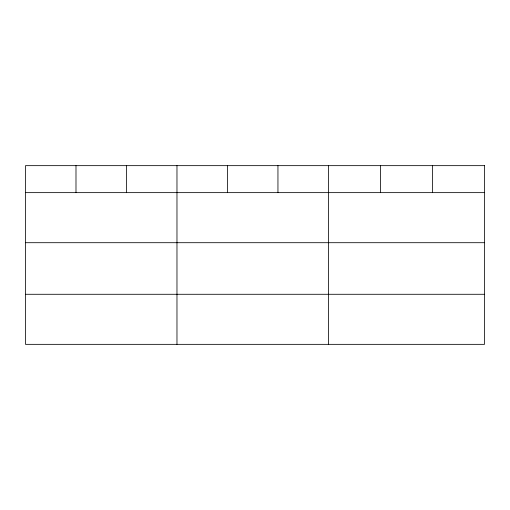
<?xml version="1.0" encoding="UTF-8"?>
<svg xmlns="http://www.w3.org/2000/svg" width="510" height="510" viewBox="0 0 510 510"><rect width="100%" height="100%" fill="white"/><g stroke="black" fill="none" stroke-linecap="round" stroke-linejoin="round"><path stroke-width="0.76" d="M25.5 192.64L484.5 192.64M25.5 242.703L484.5 242.703M25.5 294.283L484.5 294.283M432.48 165.654L432.48 192.64M380.46 165.654L380.46 192.64M328.44 165.654L328.44 344.346M277.95 165.654L277.95 192.64M227.46 165.654L227.46 192.64M176.97 165.654L176.97 344.346M126.48 165.654L126.48 192.64M75.99 165.654L75.99 192.64M484.5 165.654L25.5 165.654L25.5 344.346L484.5 344.346L484.5 165.654"/></g></svg>
